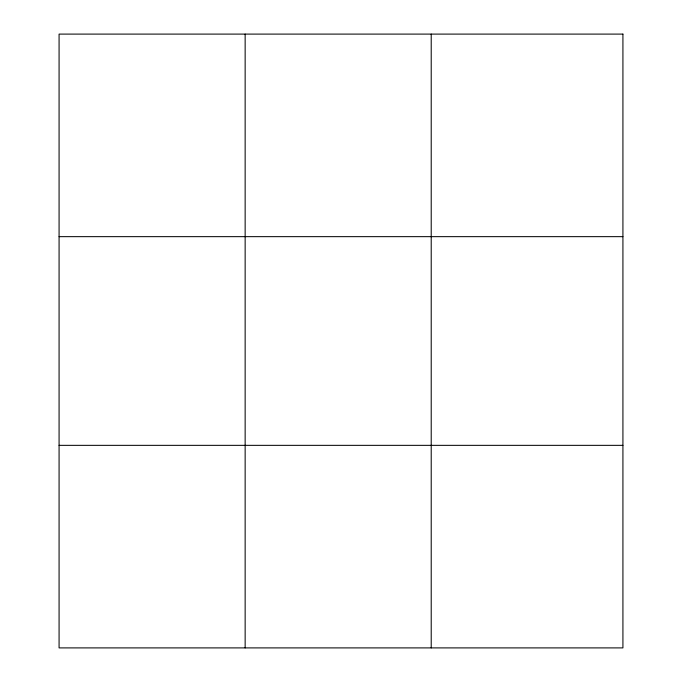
<?xml version="1.0" encoding="UTF-8"?>
<svg xmlns="http://www.w3.org/2000/svg" width="682" height="682" viewBox="0 0 682 682"><rect width="100%" height="100%" fill="white"/><g stroke="black" fill="none" stroke-linecap="round" stroke-linejoin="round"><path stroke-width="1.02" d="M245.145 647.9L245.145 34.1M431.212 647.9L431.212 34.1M59.078 236.654L622.922 236.654M59.078 445.346L622.922 445.346M622.922 34.1L622.922 647.9L59.078 647.9L59.078 34.1L622.922 34.1"/></g></svg>
